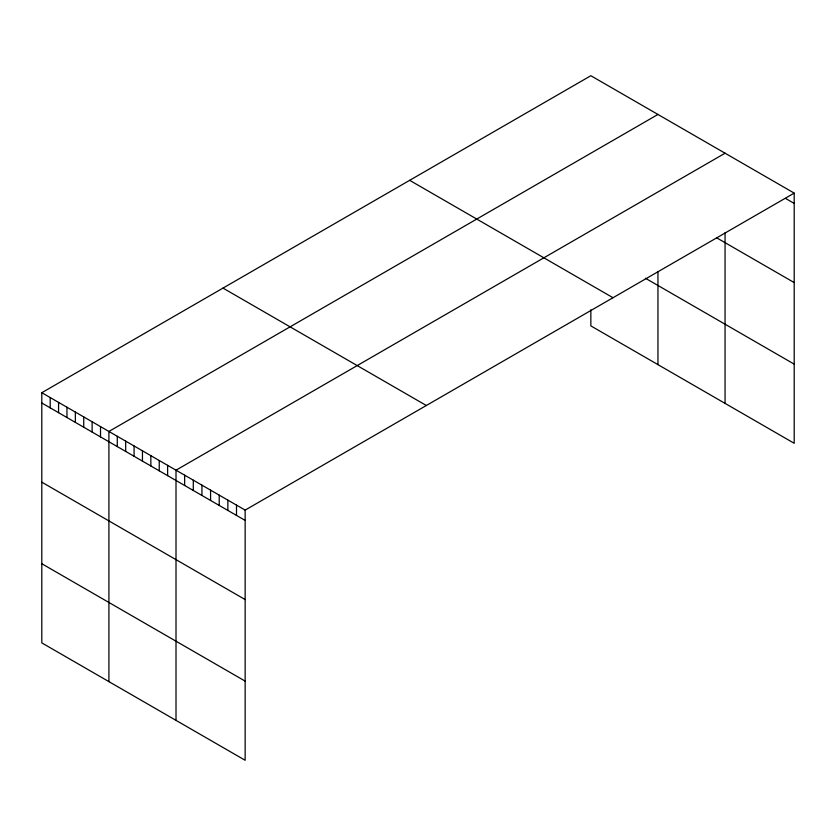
<?xml version="1.0" encoding="UTF-8"?>
<svg xmlns="http://www.w3.org/2000/svg" width="836" height="836" viewBox="0 0 836 836"><rect width="100%" height="100%" fill="white"/><g stroke="black" fill="none" stroke-linecap="round" stroke-linejoin="round"><path stroke-width="1.25" d="M794.2 193.116L245.147 510.106L245.147 760.279L41.8 642.884L41.8 392.711L590.853 75.721L794.2 193.116L794.2 443.289L590.853 325.894L590.853 309.811M657.953 114.459L108.91 431.449L108.91 681.622M725.063 153.207L176.009 470.198L176.009 720.371M785.558 198.425L794.2 203.42M716.671 237.821L794.2 282.578M645.371 278.21L794.2 364.13M409.661 180.325L613.018 297.731M222.982 288.096L426.339 405.502M41.8 392.711L245.147 510.106M41.8 403.004L245.147 520.41M41.8 482.163L245.147 599.569M41.8 563.725L245.147 681.121M725.063 232.763L725.063 403.38M657.953 271.46L657.953 364.632M236.504 505.122L236.504 515.415M227.862 500.127L227.862 510.43M219.22 495.142L219.22 505.435M210.578 490.157L210.578 500.45M201.936 485.162L201.936 495.455M193.294 480.177L193.294 490.471M184.651 475.182L184.651 485.476M167.618 465.349L167.618 475.653M159.237 460.511L159.237 470.804M150.846 455.662L150.846 465.965M142.454 450.823L142.454 461.117M134.073 445.975L134.073 456.278M125.682 441.136L125.682 451.43M117.291 436.298L117.291 446.591M100.519 426.611L100.519 436.904M92.127 421.762L92.127 432.066M83.736 416.924L83.736 427.217M75.355 412.075L75.355 422.379M66.964 407.236L66.964 417.53M58.572 402.398L58.572 412.691M50.191 397.549L50.191 407.843"/></g></svg>
